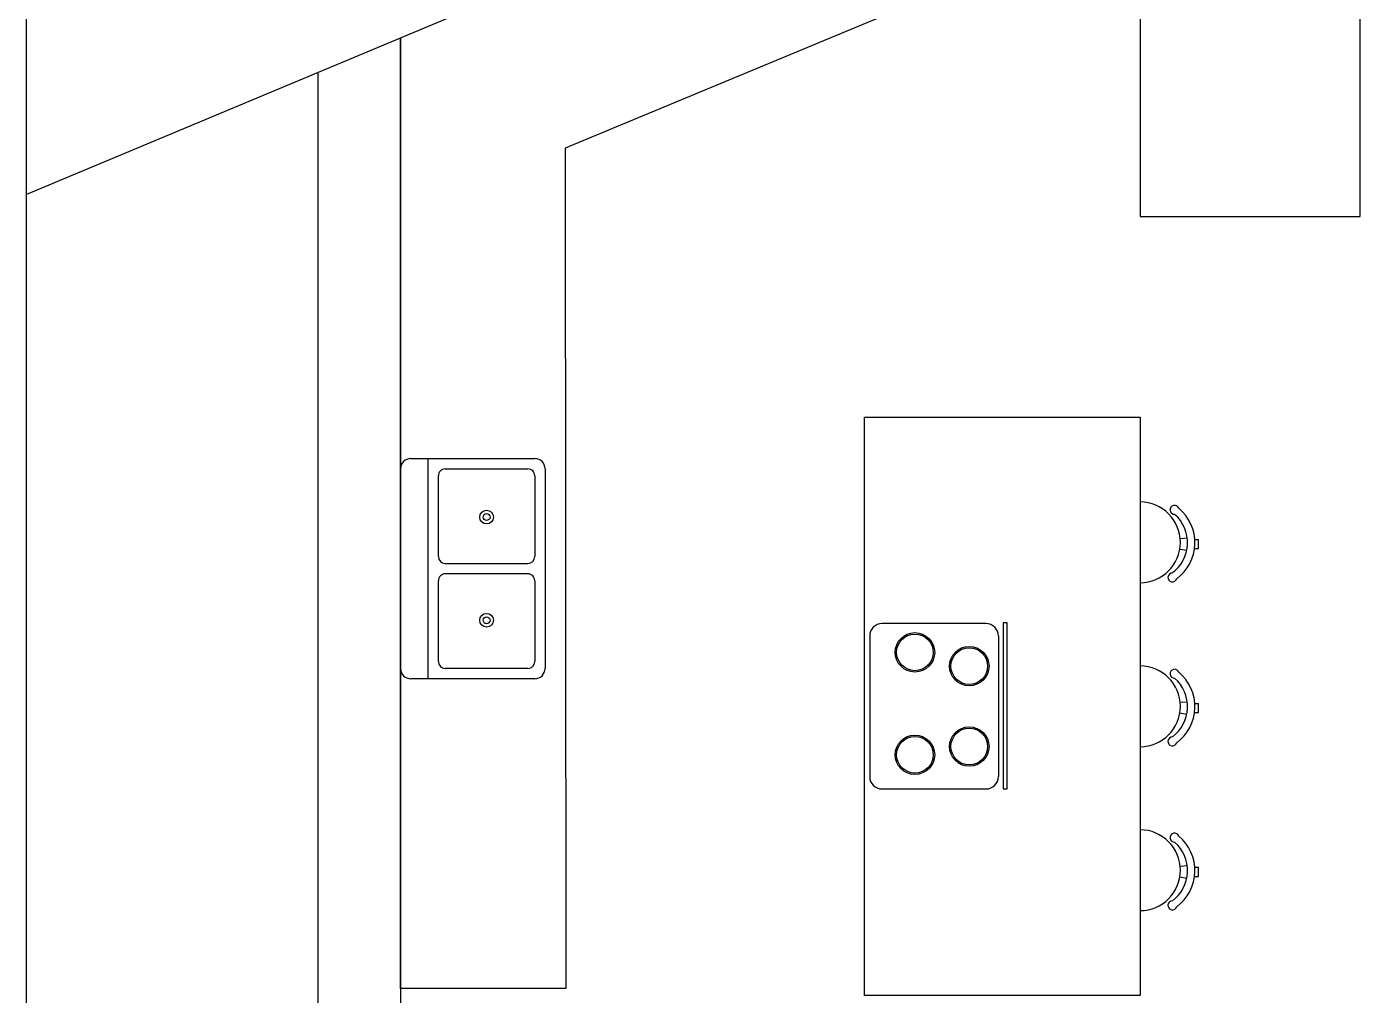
# Model space of a CAD drawing. Header units: millimetres. Extents: x 266 to 2266, y 192 to 2476.
# Drawn here: x 266.1 to 750.4, y 1035.5 to 1387.5 of the extents above; entities that cross this region are included whole.
import ezdxf

# ---------------------------------------------------------------- set-up
doc = ezdxf.new("R2010")
doc.units = ezdxf.units.MM
for name, color, linetype in [('ARREDI_attrezzature', 8, 'Continuous'), ('MURO', 1, 'Continuous'), ('Wall', 43, 'Continuous')]:
    doc.layers.add(name, color=color, linetype=linetype)

# ---------------------------------------------------------------- blocks, each defined once
blk = doc.blocks.new('DBLSK32T')
for p, q in [((-16, -4), (16, -4)), ((-0.75, -18.5), (-0.75, -6.5)), ((0.75, -6.5), (0.75, -18.5))]:
    blk.add_line(p, q)
for points in [[(-14.5, 0), (14.5, 0)], [(-16, -19.5), (-16, -1.5)], [(16, -1.5), (16, -19.5)], [(-13.5, -5.5), (-1.75, -5.5)], [(1.75, -5.5), (13.5, -5.5)], [(-14.5, -18.5), (-14.5, -6.5)], [(14.5, -6.5), (14.5, -18.5)], [(14.5, -21), (-14.5, -21)], [(-1.75, -19.5), (-13.5, -19.5)], [(13.5, -19.5), (1.75, -19.5)]]:
    blk.add_lwpolyline(points)
for centre, radius in [((-7.5, -12.5), 1), ((7.5, -12.5), 1), ((-7.5, -12.5), 0.5), ((7.5, -12.5), 0.5)]:
    blk.add_circle(centre, radius)
for centre, radius, start, end in [((-14.5, -1.5), 1.5, 90, 180), ((14.5, -1.5), 1.5, 0, 90), ((-13.5, -6.5), 1, 90, 180), ((-1.75, -6.5), 1, 0, 90), ((1.75, -6.5), 1, 90, 180), ((13.5, -6.5), 1, 0, 90), ((-13.5, -18.5), 1, 180, 270), ((-1.75, -18.5), 1, 270, 0), ((1.75, -18.5), 1, 180, 270), ((13.5, -18.5), 1, 270, 0), ((-14.5, -19.5), 1.5, 180, 270), ((14.5, -19.5), 1.5, 270, 0)]:
    blk.add_arc(centre, radius, start, end)

msp = doc.modelspace()

# ---------------------------------------------------------------- linework, layer by layer
msp.add_line((266.06, 191.56), (266.06, 2191.56))
at = {"layer": 'ARREDI_attrezzature'}
for p, q in [((750.37, 1318.49), (750.37, 1529.3)), ((670.37, 1430.2), (461.56, 1343.3)), ((670.37, 1430.2), (670.37, 1318.49)), ((401.82, 1038.04), (401.82, 1383.35)), ((461.56, 1343.3), (461.82, 1038.04)), ((401.82, 1242.26), (401.82, 1332.23)), ((670.37, 1318.49), (750.37, 1318.49)), ((570.37, 1245.54), (670.37, 1245.54)), ((570.37, 1035.54), (570.37, 1245.54)), ((670.37, 1245.54), (670.37, 1035.54)), ((687.53, 1201.65), (684.98, 1201.42)), ((690.26, 1201.16), (691.64, 1201.16)), ((691.64, 1197.83), (691.64, 1201.16)), ((687.33, 1197.13), (684.82, 1197.57)), ((690.16, 1197.83), (691.64, 1197.83)), ((614.42, 1170.57), (576.7, 1170.57)), ((622.17, 1170.92), (620.66, 1170.92)), ((620.66, 1170.92), (620.66, 1110.52)), ((622.17, 1110.52), (622.17, 1170.92)), ((572.2, 1166.07), (572.2, 1115.02)), ((618.92, 1166.12), (618.92, 1115.02)), ((670.37, 1155.22), (670.37, 1155.22)), ((687.54, 1142.1), (684.98, 1141.87)), ((690.16, 1138.28), (691.64, 1138.28)), ((690.26, 1141.61), (691.64, 1141.61)), ((691.64, 1138.28), (691.64, 1141.61)), ((687.34, 1137.58), (684.83, 1138.02)), ((576.7, 1110.52), (614.42, 1110.52)), ((620.66, 1110.52), (622.17, 1110.52)), ((687.54, 1082.55), (684.98, 1082.32)), ((690.26, 1082.06), (691.64, 1082.06)), ((691.64, 1078.73), (691.64, 1082.06)), ((687.34, 1078.03), (684.83, 1078.47)), ((690.16, 1078.73), (691.64, 1078.73)), ((461.82, 1038.04), (401.82, 1038.04)), ((670.37, 1035.54), (570.37, 1035.54))]:
    msp.add_line(p, q, dxfattribs=at)
for centre, radius in [((588.64, 1160.15), 7.16), ((588.64, 1160.15), 6.66), ((608.37, 1155.15), 7.16), ((608.37, 1155.15), 6.66), ((588.64, 1122.94), 7.16), ((588.64, 1122.94), 6.66), ((608.37, 1125.94), 7.16), ((608.37, 1125.94), 6.66)]:
    msp.add_circle(centre, radius, dxfattribs=at)
for centre, radius, start, end in [((670.37, 1200.09), 14.68, 270.014, 89.986), ((682.92, 1211.93), 1.64, 20.7405, 270.7528), ((673.97, 1199.98), 16.33, 306.5122, 50.0778), ((673.97, 1199.98), 13.66, 306.5122, 48.9658), ((682.13, 1187.37), 1.64, 91.0303, 341.9941), ((576.7, 1166.07), 4.5, 90, 180), ((614.42, 1166.07), 4.5, 360, 90), ((670.37, 1140.54), 14.68, 270, 90), ((682.92, 1152.38), 1.64, 20.7405, 270.7528), ((673.98, 1140.43), 16.33, 306.5122, 50.0778), ((673.98, 1140.43), 13.66, 306.5122, 48.9658), ((682.14, 1127.81), 1.64, 91.0303, 341.9941), ((576.7, 1115.02), 4.5, 180, 270), ((614.42, 1115.02), 4.5, 270, 360), ((670.37, 1080.99), 14.68, 270, 90), ((682.92, 1092.82), 1.64, 20.7405, 270.7528), ((673.98, 1080.88), 13.66, 306.5122, 48.9658), ((673.98, 1080.88), 16.33, 306.5122, 50.0778), ((682.14, 1068.26), 1.64, 91.0303, 341.9941)]:
    msp.add_arc(centre, radius, start, end, dxfattribs=at)
at = {"layer": 'MURO'}
msp.add_line((750.37, 1529.3), (266.06, 1326.51), dxfattribs=at)
at = {"layer": 'Wall'}
for p, q in [((401.82, 1383.35), (401.82, 759.12)), ((371.82, 1370.79), (371.82, 729.12))]:
    msp.add_line(p, q, dxfattribs=at)

# ---------------------------------------------------------------- block references
at = {"layer": 'ARREDI_attrezzature', "xscale": 2.499999999999905, "yscale": 2.499999999999905, "zscale": 2.499999999999905, "rotation": 89.99999999999999}
msp.add_blockref('DBLSK32T', (401.82, 1190.54), dxfattribs=at)

doc.saveas('drawing.dxf')
